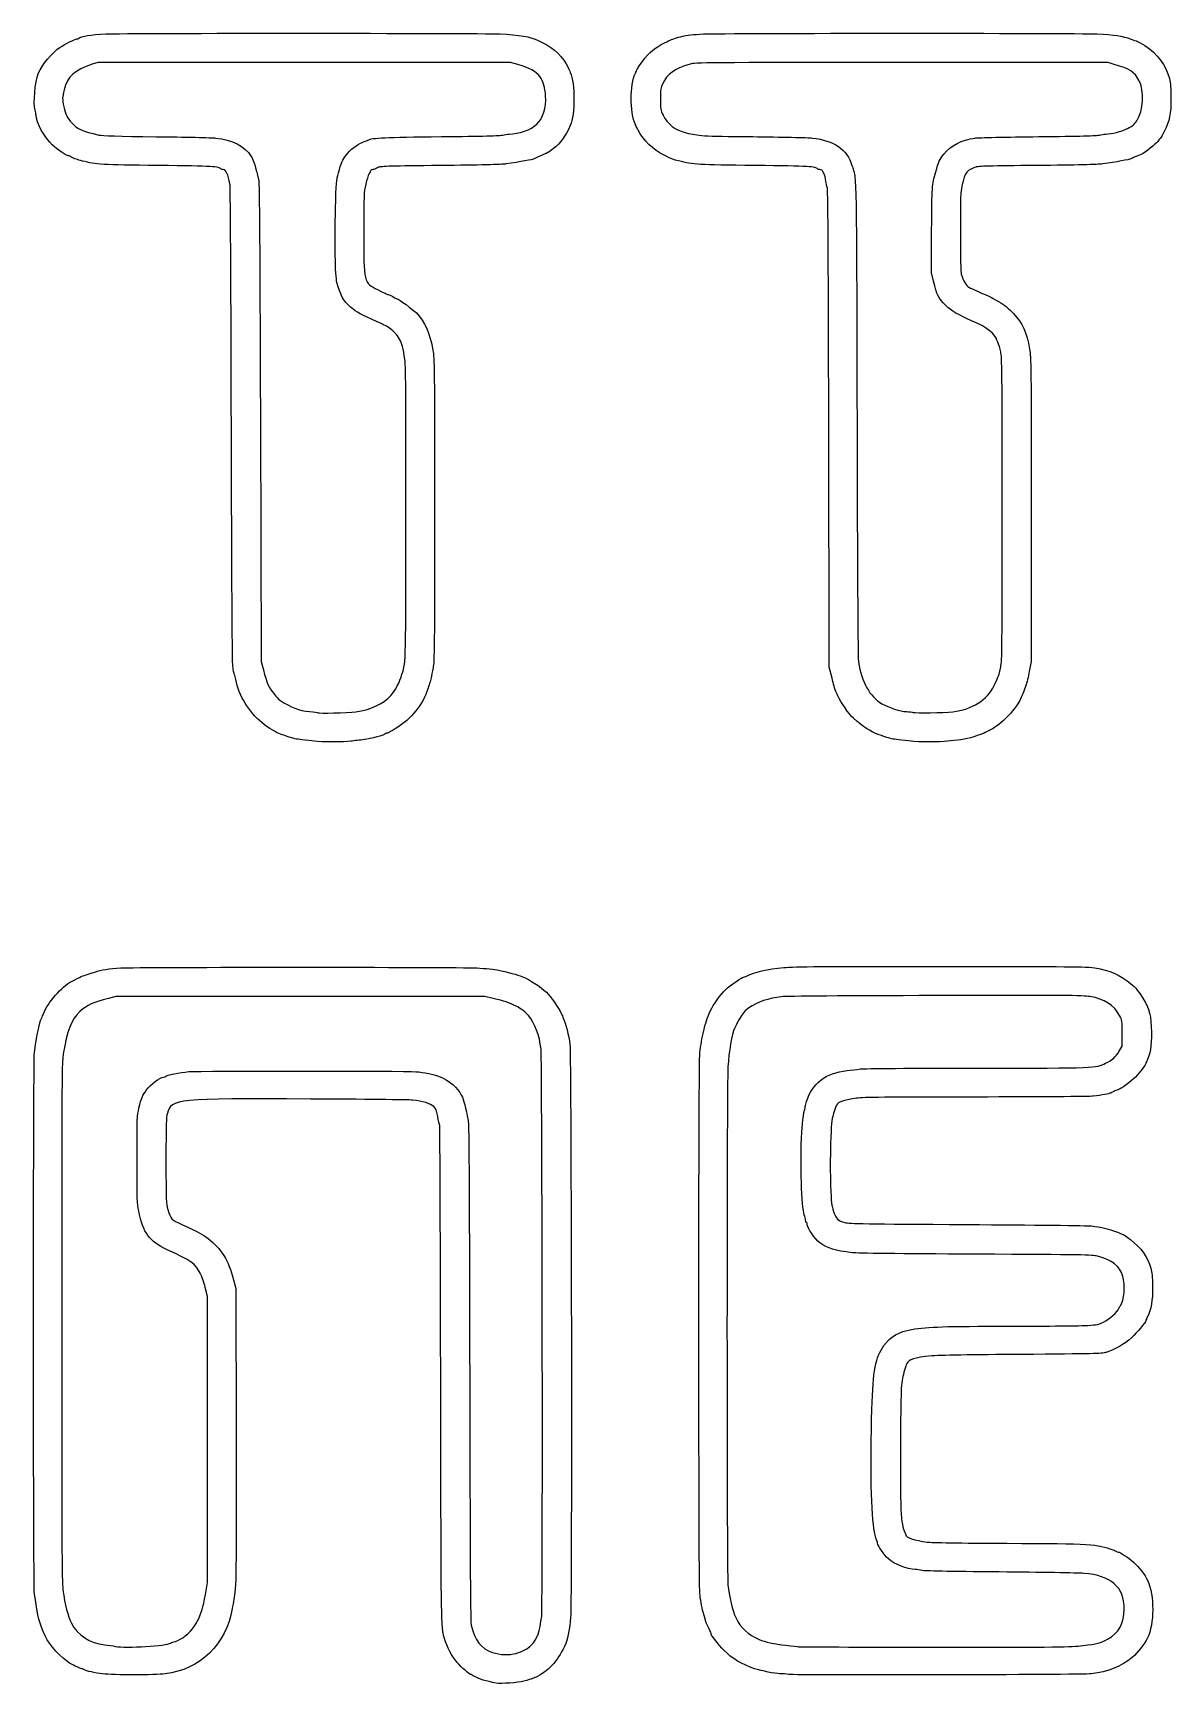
# Model space of a CAD drawing. Header units: millimetres. Extents: x 0 to 1403, y 0 to 422.
# Drawn here: x 797.2 to 1088.3, y -0.1 to 422.3 of the extents above; entities that cross this region are included whole.
import ezdxf

# ---------------------------------------------------------------- set-up
doc = ezdxf.new("R2010")
doc.units = ezdxf.units.MM
doc.layers.add('Layer_1', color=7, linetype='CONTINUOUS')

msp = doc.modelspace()

# ---------------------------------------------------------------- linework, layer by layer
at = {"layer": 'Layer_1', "color": 7}
for points in [[(921.22446, 414.24014), (919.34922, 414.75456), (866.53838, 414.75456), (813.72755, 414.75456), (812.35172, 414.30035)], [(1073.76003, 414.28744), (1072.17253, 414.75456), (1019.36169, 414.75456)], [(1027.49527, 358.85767), (1026.9708, 360.95745), (1027.0338, 371.87517)], [(855.34939, 322.57373), (855.54922, 261.50789), (856.20236, 259.00491)], [(1001.54821, 257.27456), (1000.86565, 260.02623), (1000.73019, 320.88039)], [(1052.48755, 300.34879), (1052.48755, 261.50795), (1052.01393, 258.96795)], [(869.07838, 241.09356), (869.07838, 241.0934)], [(1021.69005, 241.10468), (1021.69005, 241.1043)], [(914.90422, 175.28685), (912.78755, 175.78289), (865.58588, 175.78289), (818.38422, 175.78289), (816.45272, 175.30658)], [(1074.97278, 161.78027), (1075.75865, 163.08289), (1075.76065, 166.36372)], [(848.48362, 103.28705), (849.05641, 101.06455), (849.12451, 63.59955)], [(841.25946, 22.81701), (841.77338, 25.85068), (841.77338, 62.43526), (841.77338, 99.01983), (841.22413, 101.3122)], [(1065.71705, 9.72695), (1065.71672, 9.72698)], [(920.73955, 7.72935), (920.73955, 7.7296)], [(915.6446, 0.11981), (915.64505, 0.11934)], [(990.46874, 2.33007), (990.46922, 2.33007)]]:
    msp.add_lwpolyline(points, dxfattribs=at)
for points in [[(879.77862, 248.65196)], [(1032.48502, 248.65842)]]:
    msp.add_lwpolyline(points, close=True, dxfattribs=at)
for points in [[(798.62005, 412.10873), (799.33938, 414.03199), (802.05485, 417.27269), (804.09672, 418.64471)], [(804.09672, 418.64471), (805.37393, 419.50292), (807.94681, 420.78706), (808.3891, 420.78706)], [(808.3891, 420.78706), (808.54288, 420.78706), (808.7592, 420.86816), (808.8698, 420.96726)], [(808.8698, 420.96726), (809.44388, 421.4817), (811.98589, 421.88342), (815.79877, 422.06226)], [(815.79877, 422.06226), (820.94801, 422.30378), (910.62652, 422.30308), (916.59755, 422.06141)], [(916.59755, 422.06141), (921.51489, 421.86244), (924.51685, 421.34992), (926.38462, 420.39051)], [(926.38462, 420.39051), (926.58972, 420.28515), (927.13855, 420.02169), (927.60422, 419.80506)], [(927.60422, 419.80506), (930.36653, 418.51999), (932.87878, 416.05397), (934.04329, 413.48451)], [(951.64807, 412.84956), (952.37845, 414.50155), (954.78277, 417.33677), (956.39089, 418.44237)], [(956.39089, 418.44237), (956.85655, 418.76253), (957.76143, 419.28884), (958.40172, 419.61196)], [(958.40172, 419.61196), (959.04201, 419.93507), (959.73372, 420.28555), (959.93882, 420.39079)], [(959.93882, 420.39079), (960.44244, 420.64918), (961.83669, 421.10783), (963.37589, 421.52145)], [(963.37589, 421.52145), (964.14199, 421.72731), (966.24156, 421.93966), (968.66755, 422.05665)], [(968.66755, 422.05665), (973.74434, 422.30145), (1063.46723, 422.30586), (1069.31506, 422.06165)], [(1069.31506, 422.06165), (1073.72691, 421.87736), (1075.83238, 421.56196), (1077.99339, 420.76163)], [(1077.99339, 420.76163), (1078.63368, 420.5245), (1079.34806, 420.27536), (1079.58089, 420.20799)], [(1079.58089, 420.20799), (1079.81372, 420.14059), (1080.7186, 419.62907), (1081.59172, 419.07121)], [(1081.59172, 419.07121), (1084.82404, 417.00603), (1086.97299, 414.10539), (1087.84751, 410.62712)], [(812.35172, 414.30035), (807.69947, 412.76447), (806.04966, 411.26747), (805.15528, 407.77044)], [(926.8085, 411.18818), (925.98021, 412.42756), (924.11426, 413.44739), (921.22446, 414.24014)], [(965.28086, 414.36207), (961.07654, 413.06271), (959.44736, 411.88989), (958.1813, 409.25123)], [(1019.36169, 414.75456), (968.53153, 414.75456), (966.50323, 414.73986), (965.28086, 414.36207)], [(1080.05474, 410.24001), (1078.96559, 412.31209), (1077.69355, 413.13), (1073.76003, 414.28744)], [(797.7391, 402.58513), (797.18626, 404.44939), (797.6564, 409.53233), (798.62005, 412.10873)], [(928.28949, 406.22599), (928.15635, 408.35854), (927.71799, 409.82731), (926.8085, 411.18818)], [(934.04329, 413.48451), (934.20157, 413.13526), (934.46038, 412.56376), (934.61843, 412.21451)], [(934.61843, 412.21451), (935.86879, 409.45143), (935.86883, 401.40127), (934.61849, 398.66784)], [(950.14672, 405.57685), (950.14672, 407.73088), (950.65463, 410.81628), (951.17838, 411.84385)], [(951.17838, 411.84385), (951.28229, 412.04774), (951.49366, 412.50031), (951.64807, 412.84956)], [(1079.49602, 399.81587), (1081.19571, 402.34167), (1081.47428, 407.53934), (1080.05474, 410.24001)], [(1087.84751, 410.62712), (1088.15532, 409.4029), (1088.24703, 408.26463), (1088.24828, 405.65295)], [(805.15528, 407.77044), (804.63998, 405.75562), (804.63397, 405.44124), (805.07248, 403.4304)], [(926.01505, 398.98376), (927.71996, 400.64441), (928.48575, 403.08278), (928.28949, 406.22599)], [(951.17419, 399.05371), (950.68243, 399.98546), (950.14672, 403.38652), (950.14672, 405.57685)], [(958.1813, 409.25123), (957.72666, 408.30371), (957.67301, 407.90479), (957.6689, 405.44123)], [(1088.24828, 405.65295), (1088.25028, 401.53598), (1087.92394, 399.9183), (1086.52815, 397.12602)], [(797.95838, 401.25553), (797.95838, 401.58012), (797.85968, 402.17844), (797.7391, 402.58513)], [(805.07248, 403.4304), (805.51556, 401.39857), (805.87903, 400.659), (807.09459, 399.31597)], [(957.6689, 405.44123), (957.6649, 402.76209), (957.6825, 402.65236), (958.35305, 401.27814)], [(802.10519, 393.68341), (800.14179, 395.50282), (797.95838, 399.48975), (797.95838, 401.25553)], [(807.09459, 399.31597), (808.51511, 397.74649), (809.72252, 397.20609), (814.04505, 396.20517)], [(918.96426, 396.4454), (921.38975, 396.4454), (924.59292, 397.59858), (926.01505, 398.98376)], [(934.61849, 398.66784), (933.27187, 395.72388), (932.16794, 394.20877), (930.30123, 392.74249)], [(951.97935, 397.43581), (951.64852, 398.11346), (951.28618, 398.84151), (951.17419, 399.05371)], [(958.59688, 391.03846), (955.87249, 392.35461), (953.19764, 394.94047), (951.97935, 397.43581)], [(958.35305, 401.27814), (959.47719, 398.97441), (961.4398, 397.48272), (964.26517, 396.78463)], [(1071.5752, 396.4454), (1073.1159, 396.4454), (1075.50266, 397.06325), (1077.14669, 397.88767)], [(1077.14669, 397.88767), (1078.45864, 398.54556), (1078.86642, 398.88024), (1079.49602, 399.81587)], [(1086.52815, 397.12602), (1085.75711, 395.58353), (1085.24824, 394.88242), (1084.16273, 393.86697)], [(806.01035, 390.94206), (805.63754, 390.94206), (803.26995, 392.60407), (802.10519, 393.68341)], [(814.04505, 396.20517), (814.88056, 396.0117), (819.00366, 395.89227), (828.65005, 395.78211)], [(828.65005, 395.78211), (836.04251, 395.69771), (842.90051, 395.54479), (843.89005, 395.44234)], [(843.89005, 395.44234), (848.17302, 394.99889), (851.28213, 393.39456), (852.97694, 390.75341)], [(877.3243, 391.14792), (878.21034, 392.32899), (880.17397, 393.85776), (881.40975, 394.32861)], [(881.40975, 394.32861), (881.78713, 394.47239), (882.414, 394.73026), (882.80281, 394.90166)], [(882.80281, 394.90166), (884.18389, 395.51048), (886.92842, 395.64012), (901.67505, 395.79307)], [(901.67505, 395.79307), (912.16902, 395.90192), (916.81699, 396.02168), (917.33699, 396.19662)], [(917.33699, 396.19662), (917.74368, 396.33345), (918.47595, 396.4454), (918.96426, 396.4454)], [(964.26517, 396.78463), (967.60123, 395.96036), (967.92565, 395.94147), (981.26169, 395.79507)], [(981.26169, 395.79507), (988.53773, 395.71517), (995.40621, 395.55519), (996.52495, 395.43948)], [(996.52495, 395.43948), (1002.02932, 394.87021), (1005.43872, 392.50858), (1006.65574, 388.42204)], [(1030.13138, 391.2997), (1031.90675, 393.51581), (1034.74457, 394.99175), (1038.09419, 395.44113)], [(1038.09419, 395.44113), (1038.90911, 395.55046), (1046.24336, 395.70835), (1054.39252, 395.792)], [(1054.39252, 395.792), (1064.88321, 395.89968), (1069.42509, 396.01727), (1069.94863, 396.19474)], [(1069.94863, 396.19474), (1070.35532, 396.3326), (1071.08727, 396.4454), (1071.5752, 396.4454)], [(1084.16273, 393.86697), (1082.69624, 392.49514), (1080.46, 390.94212), (1079.95116, 390.94212)], [(806.81572, 390.65035), (806.50671, 390.81079), (806.14432, 390.94206), (806.01035, 390.94206)], [(809.8056, 389.55559), (808.43042, 389.89967), (807.85742, 390.10948), (806.81572, 390.65035)], [(829.28505, 388.40387), (814.5286, 388.57568), (813.47247, 388.63813), (809.8056, 389.55559)], [(852.97694, 390.75341), (853.58671, 389.80317), (854.16979, 387.98716), (854.88721, 384.80373)], [(875.29762, 386.50843), (875.99423, 389.11241), (876.26879, 389.7409), (877.3243, 391.14792)], [(918.18505, 388.81169), (916.98266, 388.63721), (911.40113, 388.50154), (901.35755, 388.40267)], [(925.3501, 390.09168), (925.0083, 389.91056), (921.76552, 389.33126), (918.18505, 388.81169)], [(926.65172, 390.69423), (926.12784, 390.46458), (925.54212, 390.19343), (925.3501, 390.09168)], [(930.30123, 392.74249), (929.13508, 391.82648), (928.78026, 391.62734), (926.65172, 390.69423)], [(962.31755, 389.58467), (960.88978, 389.93727), (960.81933, 389.96479), (958.59688, 391.03846)], [(981.89672, 388.4001), (967.03838, 388.56791), (966.23878, 388.61629), (962.31755, 389.58467)], [(1006.65574, 388.42204), (1007.87052, 384.34302), (1007.78158, 388.85235), (1007.94437, 323.10289)], [(1028.08617, 386.81456), (1028.78566, 389.31446), (1029.10896, 390.02347), (1030.13138, 391.2997)], [(1070.79672, 388.8111), (1069.58231, 388.6344), (1064.11314, 388.50552), (1053.96922, 388.41458)], [(1077.96177, 390.07673), (1077.6152, 389.90804), (1074.24854, 389.31335), (1070.79672, 388.8111)], [(1078.97855, 390.5944), (1078.61133, 390.40315), (1078.15379, 390.1702), (1077.96177, 390.07673)], [(1079.95116, 390.94212), (1079.78343, 390.94212), (1079.34577, 390.78564), (1078.97855, 390.5944)], [(845.29721, 387.48879), (844.60699, 388.17902), (843.58599, 388.23737), (829.28505, 388.40387)], [(845.82545, 387.34373), (845.61471, 387.34373), (845.37699, 387.40903), (845.29721, 387.48879)], [(847.54435, 383.7454), (847.10827, 386.07338), (846.50145, 387.34373), (845.82545, 387.34373)], [(854.88721, 384.80373), (855.09003, 383.90381), (855.19493, 369.77888), (855.34939, 322.57373)], [(874.5553, 377.3954), (874.7421, 383.97387), (874.79573, 384.63235), (875.29762, 386.50843)], [(884.0887, 387.34367), (883.47925, 387.34367), (882.82258, 385.98195), (882.28499, 383.60345)], [(884.60456, 387.48874), (884.52476, 387.40894), (884.29265, 387.34367), (884.0887, 387.34367)], [(885.53943, 387.94426), (885.10502, 387.77351), (884.68433, 387.56852), (884.60456, 387.48874)], [(901.35755, 388.40267), (888.9078, 388.28011), (886.19371, 388.20145), (885.53943, 387.94426)], [(997.90888, 387.48879), (997.21665, 388.18102), (996.20738, 388.23846), (981.89672, 388.4001)], [(998.43375, 387.34373), (998.22486, 387.34373), (997.98866, 387.40903), (997.90888, 387.48879)], [(999.87145, 384.95813), (999.60099, 386.54392), (999.11898, 387.34373), (998.43375, 387.34373)], [(1000.36358, 382.58123), (1000.23645, 383.0469), (1000.01501, 384.1165), (999.87145, 384.95813)], [(1027.0338, 371.87517), (1027.0994, 383.23814), (1027.1041, 383.30464), (1028.08617, 386.81456)], [(1035.3738, 385.4055), (1034.42739, 382.58176), (1034.39001, 382.05288), (1034.39124, 371.50857)], [(1037.02471, 387.42975), (1036.15603, 387.05619), (1035.76728, 386.57953), (1035.3738, 385.4055)], [(1038.30589, 387.99374), (1037.95664, 387.83638), (1037.38012, 387.58259), (1037.02471, 387.42975)], [(1053.96922, 388.41458), (1042.02529, 388.3075), (1038.81056, 388.22113), (1038.30589, 387.99374)], [(847.91654, 322.46789), (847.81475, 362.1728), (847.68839, 382.97646), (847.54435, 383.7454)], [(882.28499, 383.60345), (881.79009, 381.41388), (881.77838, 381.13487), (881.77838, 371.53761)], [(1000.73019, 320.88039), (1000.63459, 363.8137), (1000.52665, 381.9839), (1000.36358, 382.58123)], [(874.9257, 358.45123), (874.47762, 360.26451), (874.31093, 368.78982), (874.5553, 377.3954)], [(881.77838, 371.53761), (881.77838, 358.4736), (881.80678, 358.35375), (885.31307, 356.64973)], [(1034.39124, 371.50857), (1034.39124, 364.83081), (1034.47114, 361.12807), (1034.62507, 360.56795)], [(1034.62507, 360.56795), (1035.06811, 358.95554), (1035.8669, 357.59595), (1036.57426, 357.25026)], [(878.36132, 352.19177), (876.65527, 353.66134), (875.66225, 355.47053), (874.9257, 358.45123)], [(885.31307, 356.64973), (886.33762, 356.1518), (887.34128, 355.66287), (887.54342, 355.56321)], [(887.54342, 355.56321), (887.74559, 355.46351), (888.00941, 355.382), (888.12972, 355.382)], [(888.12972, 355.382), (888.25003, 355.382), (888.72569, 355.14388), (889.18672, 354.85284)], [(889.18672, 354.85284), (889.64775, 354.5618), (890.12817, 354.32367), (890.2543, 354.32367)], [(1030.63361, 352.59572), (1028.79329, 354.44932), (1028.40063, 355.2328), (1027.49527, 358.85767)], [(1036.57426, 357.25026), (1037.54103, 356.7778), (1039.70553, 355.79273), (1040.2638, 355.57115)], [(1040.2638, 355.57115), (1041.46973, 355.0925), (1042.04837, 354.79481), (1044.10306, 353.59593)], [(885.05922, 348.50622), (881.21806, 350.12157), (879.96281, 350.81228), (878.36132, 352.19177)], [(890.2543, 354.32367), (890.61011, 354.32367), (894.50518, 351.48801), (895.24062, 350.69356)], [(895.24062, 350.69356), (897.48689, 348.26705), (898.66297, 345.60958), (899.48875, 341.0945)], [(1037.24755, 348.7074), (1034.13442, 350.0017), (1031.91161, 351.30848), (1030.63361, 352.59572)], [(1044.10306, 353.59593), (1045.81434, 352.59744), (1046.66551, 351.92459), (1047.94172, 350.56152)], [(886.22338, 347.9626), (886.04876, 348.06576), (885.52488, 348.31039), (885.05922, 348.50622)], [(887.38755, 347.3745), (886.92188, 347.59479), (886.39801, 347.85943), (886.22338, 347.9626)], [(890.70782, 344.42219), (890.07976, 345.43228), (888.47294, 346.86104), (887.38755, 347.3745)], [(1042.97409, 345.08304), (1042.20494, 346.14749), (1039.90761, 347.60148), (1037.24755, 348.7074)], [(1047.94172, 350.56152), (1050.28446, 348.0593), (1051.30419, 345.81038), (1052.09032, 341.41212)], [(892.156, 339.71873), (891.69666, 342.40523), (891.43648, 343.2503), (890.70782, 344.42219)], [(1044.69665, 340.75229), (1044.2995, 342.59436), (1043.72049, 344.05005), (1042.97409, 345.08304)], [(892.57277, 300.26115), (892.57277, 336.10447), (892.55897, 337.36215), (892.156, 339.71873)], [(899.48875, 341.0945), (899.85468, 339.09383), (899.87588, 336.86097), (899.87588, 300.34867)], [(1045.07922, 300.45456), (1045.07922, 336.81377), (1045.05772, 339.07757), (1044.69665, 340.75229)], [(1052.09032, 341.41212), (1052.46933, 339.29154), (1052.48755, 337.40846), (1052.48755, 300.34879)], [(848.27792, 260.44022), (848.1516, 261.60714), (848.0105, 285.82479), (847.91654, 322.46789)], [(1007.94437, 323.10289), (1008.04762, 281.40061), (1008.1648, 262.32049), (1008.32395, 261.29623)], [(891.5605, 258.22706), (892.60526, 261.93321), (892.57343, 260.61144), (892.57277, 300.26115)], [(899.87588, 300.34867), (899.87588, 264.84141), (899.84678, 261.5741), (899.51611, 259.92034)], [(1044.70148, 260.13206), (1045.05604, 261.82085), (1045.07922, 264.29453), (1045.07922, 300.45456)], [(848.69975, 258.11188), (848.58175, 258.33958), (848.39192, 259.38733), (848.27792, 260.44022)], [(849.0551, 256.91754), (848.9777, 257.34673), (848.81778, 257.88419), (848.69975, 258.11188)], [(856.20236, 259.00491), (856.56158, 257.62827), (857.04693, 256.10427), (857.28091, 255.61824)], [(888.70738, 252.80857), (889.82532, 254.03177), (891.01452, 256.29024), (891.5605, 258.22706)], [(899.51611, 259.92034), (899.31825, 258.93079), (899.09742, 257.75226), (899.02539, 257.30136)], [(1008.32395, 261.29623), (1009.1079, 256.25124), (1011.21339, 252.52796), (1014.30802, 250.71425)], [(1043.0341, 255.33699), (1044.11895, 257.61826), (1044.25715, 258.01571), (1044.70148, 260.13206)], [(1052.01393, 258.96795), (1051.75343, 257.57095), (1051.36151, 255.9517), (1051.14296, 255.36962)], [(855.72711, 245.86139), (852.43853, 248.47623), (849.7845, 252.87418), (849.0551, 256.91754)], [(857.28091, 255.61824), (857.98083, 254.16427), (859.49225, 252.18769), (860.34326, 251.61341)], [(898.15235, 254.52284), (897.01722, 250.65309), (893.92113, 246.78353), (890.06463, 244.41465)], [(898.70964, 256.13719), (898.60802, 255.9478), (898.35722, 255.22134), (898.15235, 254.52284)], [(899.02539, 257.30136), (898.95339, 256.85047), (898.81126, 256.32659), (898.70964, 256.13719)], [(1002.42384, 254.09956), (1002.31764, 254.33239), (1001.9236, 255.76114), (1001.54821, 257.27456)], [(1003.04861, 252.6895), (1002.81119, 253.2322), (1002.53005, 253.86673), (1002.42384, 254.09956)], [(1032.48505, 248.65842), (1037.2799, 249.16486), (1041.31325, 251.71836), (1043.0341, 255.33699)], [(1051.14296, 255.36962), (1049.78552, 251.75389), (1049.71688, 251.60663), (1048.72556, 250.18379)], [(860.34326, 251.61341), (863.18205, 249.69768), (865.1623, 248.93784), (867.93526, 248.70026)], [(879.77862, 248.65196), (883.25425, 249.0363), (886.74489, 250.66131), (888.70738, 252.80857)], [(1007.04071, 246.99942), (1005.90478, 248.0244), (1003.73903, 251.11129), (1003.04861, 252.6895)], [(1014.30802, 250.71425), (1016.07743, 249.67722), (1019.06451, 248.70673), (1020.56631, 248.68096)], [(1048.72556, 250.18379), (1047.45071, 248.354), (1045.87149, 246.68353), (1044.22233, 245.42037)], [(860.50588, 242.93804), (859.25773, 243.34841), (857.65289, 244.33015), (855.72711, 245.86139)], [(867.93526, 248.70026), (869.04839, 248.60486), (870.02064, 248.46536), (870.09578, 248.39021)], [(870.09578, 248.39021), (870.28554, 248.20045), (877.44612, 248.39421), (879.77862, 248.65196)], [(1013.11755, 242.93804), (1011.47983, 243.47649), (1009.41754, 244.85481), (1007.04071, 246.99942)], [(1020.56631, 248.68096), (1021.24256, 248.66936), (1022.03398, 248.57995), (1022.32502, 248.48228)], [(1022.32502, 248.48228), (1022.9592, 248.26947), (1029.95002, 248.39068), (1032.48502, 248.65842)], [(1044.22233, 245.42037), (1043.38703, 244.78058), (1042.64091, 244.25712), (1042.56428, 244.25712)], [(862.72838, 242.14022), (862.08809, 242.38764), (861.08797, 242.74665), (860.50588, 242.93804)], [(865.90338, 241.47227), (864.79743, 241.59223), (863.36868, 241.89281), (862.72838, 242.14022)], [(869.07838, 241.0934), (868.43809, 241.1818), (867.00934, 241.35231), (865.90338, 241.47227)], [(878.49755, 241.10156), (876.81997, 240.85544), (870.83886, 240.85023), (869.07838, 241.09356)], [(881.88422, 241.50885), (880.83647, 241.4044), (879.31247, 241.22111), (878.49755, 241.10156)], [(887.43014, 243.06486), (887.01252, 242.64724), (883.54534, 241.67446), (881.88422, 241.50885)], [(887.82449, 243.19867), (887.6812, 243.19867), (887.50373, 243.13847), (887.43014, 243.06486)], [(890.06463, 244.41465), (888.97586, 243.74586), (887.96779, 243.19867), (887.82449, 243.19867)], [(1015.34005, 242.13884), (1014.69976, 242.38702), (1013.69964, 242.74665), (1013.11755, 242.93804)], [(1018.51505, 241.4831), (1017.4091, 241.59558), (1015.98035, 241.89066), (1015.34005, 242.13884)], [(1021.69005, 241.1043), (1021.04976, 241.2002), (1019.62101, 241.37062), (1018.51505, 241.4831)], [(1031.10922, 241.10168), (1029.3853, 240.84876), (1023.3858, 240.85047), (1021.69005, 241.10468)], [(1034.49589, 241.50241), (1033.44814, 241.40156), (1031.92414, 241.22123), (1031.10922, 241.10168)], [(1037.56505, 242.13795), (1036.92476, 241.88925), (1035.54364, 241.60325), (1034.49589, 241.50241)], [(1039.78755, 242.93554), (1039.20547, 242.74556), (1038.20535, 242.38665), (1037.56505, 242.13795)], [(1041.63543, 243.76904), (1041.20119, 243.50059), (1040.36964, 243.12552), (1039.78755, 242.93554)], [(1042.56428, 244.25712), (1042.48768, 244.25712), (1042.06968, 244.03748), (1041.63543, 243.76904)], [(811.29293, 181.50932), (811.93323, 181.69923), (812.69523, 181.93722), (812.98627, 182.03823)], [(812.98627, 182.03823), (814.63763, 182.61136), (816.59527, 182.92158), (819.63044, 183.09117)], [(819.63044, 183.09117), (824.08069, 183.33979), (905.43311, 183.3367), (910.67044, 183.08817)], [(910.67044, 183.08817), (912.88235, 182.98302), (915.40648, 182.74328), (916.2796, 182.55541)], [(916.2796, 182.55541), (918.15956, 182.15091), (921.45849, 181.24697), (922.20627, 180.93144)], [(979.51779, 180.94699), (981.61873, 182.03271), (985.08507, 182.83666), (989.19867, 183.19228)], [(989.19867, 183.19228), (992.18647, 183.45058), (998.94856, 183.50381), (1029.05326, 183.50604)], [(1029.05326, 183.50604), (1052.7464, 183.50804), (1066.02173, 183.43234), (1067.36492, 183.28829)], [(1067.36492, 183.28829), (1071.39612, 182.85599), (1074.10788, 181.90287), (1076.82278, 179.96407)], [(799.84892, 171.33789), (801.07943, 174.41965), (804.37707, 178.22271), (807.05397, 179.64722)], [(807.05397, 179.64722), (809.42974, 180.91149), (809.74673, 181.05074), (811.29293, 181.50932)], [(922.20627, 180.93144), (924.38534, 180.01196), (926.85779, 178.41976), (928.52977, 176.85929)], [(970.49597, 172.18456), (971.15307, 173.64324), (973.0529, 176.29332), (974.30722, 177.50086)], [(974.30722, 177.50086), (975.56456, 178.7113), (978.47661, 180.75706), (978.94232, 180.75706)], [(978.94232, 180.75706), (979.05668, 180.75706), (979.31563, 180.84256), (979.51779, 180.94699)], [(1076.82278, 179.96407), (1078.39214, 178.84334), (1079.41835, 177.83077), (1080.30936, 176.52372)], [(816.45272, 175.30658), (812.75037, 174.39355), (810.90908, 173.54278), (809.1892, 171.95047)], [(920.92643, 173.27422), (918.82431, 174.25868), (917.72775, 174.62516), (914.90422, 175.28685)], [(923.9438, 170.91456), (923.36269, 171.62015), (921.72702, 172.89929), (920.92643, 173.27422)], [(928.52977, 176.85929), (929.49893, 175.95475), (931.71063, 172.78028), (932.28584, 171.46812)], [(988.67031, 175.72841), (985.228, 175.32855), (982.54513, 174.42181), (980.2779, 172.89201)], [(1027.93448, 176.02427), (1005.236, 175.97167), (989.76036, 175.85503), (988.67031, 175.72841)], [(1067.51103, 175.77626), (1065.62783, 176.07493), (1061.34784, 176.10174), (1027.93448, 176.02427)], [(1075.10078, 170.91801), (1073.72605, 173.56403), (1071.17868, 175.1946), (1067.51103, 175.77626)], [(1080.30936, 176.52372), (1082.49968, 173.31077), (1083.01609, 171.78396), (1083.19526, 167.99138)], [(797.53725, 161.47805), (798.42343, 167.23846), (798.73596, 168.7296), (799.35985, 170.17372)], [(799.35985, 170.17372), (799.53587, 170.58118), (799.75596, 171.10506), (799.84892, 171.33789)], [(809.1892, 171.95047), (806.99141, 169.9157), (805.82116, 166.94907), (804.93238, 161.15916)], [(927.12058, 162.34206), (926.74631, 165.75031), (925.55962, 168.95253), (923.9438, 170.91456)], [(932.28584, 171.46812), (932.47024, 171.04751), (932.70447, 170.51286), (932.80637, 170.28003)], [(932.80637, 170.28003), (933.45629, 168.79493), (934.17185, 165.95138), (934.51081, 163.5067)], [(968.58051, 166.32664), (969.33597, 169.49984), (969.46672, 169.89966), (970.49597, 172.18456)], [(980.2779, 172.89201), (979.04395, 172.0594), (977.95742, 170.50071), (976.61251, 167.63372)], [(1075.76065, 166.36372), (1075.76265, 169.6272), (1075.75865, 169.65129), (1075.10078, 170.91801)], [(967.72438, 160.61164), (967.86531, 162.57726), (968.16643, 164.58737), (968.58051, 166.32664)], [(976.61251, 167.63372), (975.97607, 166.27698), (975.17036, 161.587), (974.92163, 157.79122)], [(1083.19526, 167.99138), (1083.36724, 164.3512), (1083.06352, 161.47357), (1082.34762, 159.96028)], [(797.54725, 23.00032), (797.2422, 25.0748), (797.23291, 159.49685), (797.53725, 161.47805)], [(804.93238, 161.15916), (804.53034, 158.54018), (804.52005, 156.82463), (804.52005, 92.42714)], [(927.28831, 17.24455), (927.60883, 20.08361), (927.44784, 159.36211), (927.12058, 162.34206)], [(934.51081, 163.5067), (934.87884, 160.85229), (935.05211, 21.23691), (934.69283, 16.84876)], [(967.73038, 23.0766), (967.42189, 26.39992), (967.41675, 156.31256), (967.72438, 160.61164)], [(1071.54043, 158.72209), (1073.24954, 159.52738), (1074.03675, 160.22875), (1074.97278, 161.78027)], [(831.06919, 155.33274), (831.26701, 155.65284), (834.79035, 156.38137), (837.01088, 156.56135)], [(837.01088, 156.56135), (839.78681, 156.78631), (892.2315, 156.77751), (895.11338, 156.55135)], [(895.11338, 156.55135), (897.09291, 156.39615), (899.74753, 155.86661), (900.93422, 155.39019)], [(974.92163, 157.79122), (974.60951, 153.02773), (974.61508, 28.51273), (974.92763, 25.29764)], [(995.06065, 148.90122), (996.37906, 153.50231), (999.96823, 156.26472), (1005.39172, 156.85257)], [(1005.39172, 156.85257), (1006.38126, 156.95982), (1007.90526, 157.13927), (1008.77839, 157.25135)], [(1008.77839, 157.25135), (1009.72291, 157.37259), (1021.85382, 157.45897), (1038.72922, 157.4646)], [(1038.72922, 157.4646), (1069.79975, 157.475), (1068.8133, 157.4372), (1071.54043, 158.72209)], [(1081.80284, 158.64583), (1081.80284, 158.35121), (1080.27208, 156.33121), (1079.17508, 155.17822)], [(1082.34762, 159.96028), (1082.04799, 159.32691), (1081.80284, 158.7354), (1081.80284, 158.64583)], [(826.22414, 151.88716), (827.21503, 153.27578), (829.67896, 155.14539), (830.51811, 155.14539)], [(830.51811, 155.14539), (830.75751, 155.14539), (831.0055, 155.22969), (831.06919, 155.33274)], [(900.93422, 155.39019), (903.69509, 154.28177), (905.78541, 152.52225), (906.79796, 150.45435)], [(1079.17508, 155.17822), (1078.10493, 154.05346), (1075.26852, 151.97039), (1074.80715, 151.97039)], [(824.29012, 147.24732), (824.95213, 149.9521), (825.10499, 150.31884), (826.22414, 151.88716)], [(868.12588, 149.56107), (833.68333, 149.70105), (832.64312, 149.59717), (831.56047, 145.90885)], [(894.26672, 149.27376), (893.16076, 149.37785), (881.39738, 149.50714), (868.12588, 149.56107)], [(899.66384, 147.63122), (898.8184, 148.43913), (896.88603, 149.02723), (894.26672, 149.27376)], [(906.79796, 150.45435), (907.33341, 149.3608), (907.8445, 147.40273), (908.47417, 144.03264)], [(993.81616, 141.06956), (993.97285, 144.15883), (994.31034, 146.28265), (995.06065, 148.90122)], [(1002.92423, 148.32297), (1002.68704, 148.05892), (1002.24271, 146.93801), (1001.93681, 145.83206)], [(1007.82533, 149.75246), (1004.93547, 149.36833), (1003.48261, 148.94457), (1002.92423, 148.32297)], [(1038.517, 150.07297), (1014.87987, 150.06397), (1009.7657, 150.01037), (1007.82533, 149.75246)], [(1068.362, 150.2727), (1067.54708, 150.16889), (1054.11683, 150.07902), (1038.517, 150.07297)], [(1072.87376, 151.10035), (1072.47079, 150.90304), (1070.56242, 150.55296), (1068.362, 150.2727)], [(1073.898, 151.62266), (1073.53077, 151.43142), (1073.06987, 151.19637), (1072.87376, 151.10035)], [(1074.80715, 151.97039), (1074.67433, 151.97039), (1074.26522, 151.8139), (1073.898, 151.62266)], [(823.78172, 134.09438), (823.78172, 145.07025), (823.78672, 145.18882), (824.29012, 147.24732)], [(831.56047, 145.90885), (831.22902, 144.77971), (831.19005, 143.51105), (831.19005, 133.85155)], [(900.6981, 145.09122), (900.38596, 146.69934), (900.22477, 147.09518), (899.66384, 147.63122)], [(901.20805, 142.76289), (901.13095, 142.99572), (900.90147, 144.04347), (900.6981, 145.09122)], [(908.47417, 144.03264), (908.69642, 142.84305), (908.77541, 130.07468), (908.87491, 79.26264)], [(1001.93681, 145.83206), (1001.43198, 144.00687), (1001.36317, 143.28941), (1001.19149, 138.06116)], [(901.46199, 78.73372), (901.39939, 113.71693), (901.28514, 142.53006), (901.20805, 142.76289)], [(994.47036, 119.90289), (993.76775, 121.76515), (993.41534, 133.16713), (993.81616, 141.06956)], [(1001.19149, 138.06116), (1001.07924, 134.64293), (1001.08045, 130.30781), (1001.19449, 127.3983)], [(824.21083, 120.93161), (823.81186, 122.87211), (823.78172, 123.79637), (823.78172, 134.09438)], [(831.19005, 133.85155), (831.19005, 123.10496), (831.19205, 123.0483), (831.69435, 121.32158)], [(1001.19449, 127.3983), (1001.3707, 122.9021), (1001.43444, 122.3546), (1001.9628, 120.79673)], [(831.50755, 111.01253), (826.87531, 113.17849), (825.38968, 115.19802), (824.21083, 120.93161)], [(831.69435, 121.32158), (832.44443, 118.74158), (832.37276, 118.81693), (835.42338, 117.40084)], [(994.79909, 118.59246), (994.79409, 118.84754), (994.64606, 119.43722), (994.47036, 119.90289)], [(995.02005, 117.99789), (994.90364, 118.06979), (994.8042, 118.3374), (994.79909, 118.59246)], [(1001.9628, 120.79673), (1002.62786, 118.83581), (1003.0176, 118.45585), (1004.87169, 117.9608)], [(835.42338, 117.40084), (839.46694, 115.52382), (840.49363, 114.9686), (841.94892, 113.87176)], [(995.23172, 117.54113), (995.23172, 117.72039), (995.13652, 117.92594), (995.02005, 117.99789)], [(998.47189, 112.78483), (997.12798, 113.76494), (995.23172, 116.54848), (995.23172, 117.54113)], [(1004.87169, 117.9608), (1005.98034, 117.66479), (1009.74949, 117.60366), (1036.18869, 117.45291)], [(1036.18869, 117.45291), (1052.86607, 117.35781), (1066.99912, 117.19101), (1067.93869, 117.07815)], [(1067.93869, 117.07815), (1070.30235, 116.79425), (1071.69977, 116.48968), (1073.5444, 115.85639)], [(1073.5444, 115.85639), (1075.90749, 115.04512), (1076.32875, 114.82594), (1077.92372, 113.57797)], [(839.92397, 105.0408), (838.66332, 107.45204), (837.77652, 108.08126), (831.50755, 111.01253)], [(841.94892, 113.87176), (845.37104, 111.2926), (847.17239, 108.37482), (848.48362, 103.28705)], [(1006.71908, 110.23074), (1002.25844, 110.77489), (1000.46734, 111.32958), (998.47189, 112.78483)], [(1038.30589, 109.85772), (1018.45227, 109.94792), (1008.02786, 110.07108), (1006.71908, 110.23074)], [(1069.41661, 109.33416), (1068.02914, 109.69935), (1066.13565, 109.73122), (1038.30589, 109.85772)], [(1077.92372, 113.57797), (1080.56043, 111.51488), (1082.28198, 109.09106), (1083.10115, 106.28853)], [(1075.94316, 104.16234), (1075.07307, 106.93083), (1073.34502, 108.30019), (1069.41661, 109.33416)], [(1083.10115, 106.28853), (1083.42534, 105.17937), (1083.51996, 104.16729), (1083.54004, 101.59372)], [(841.22413, 101.3122), (840.90976, 102.62418), (840.35373, 104.21881), (839.92397, 105.0408)], [(1075.33625, 96.72539), (1076.27707, 97.89165), (1076.61449, 102.0263), (1075.94316, 104.16234)], [(1083.54004, 101.59372), (1083.56864, 97.9328), (1083.19374, 95.62121), (1082.30857, 93.99997)], [(1070.98392, 92.48196), (1072.41999, 93.1933), (1074.71562, 95.20879), (1074.94346, 95.95833)], [(1074.94346, 95.95833), (1075.01866, 96.2056), (1075.19539, 96.55076), (1075.33625, 96.72539)], [(1082.30857, 93.99997), (1082.03042, 93.49055), (1081.80218, 92.96667), (1081.80137, 92.8358)], [(804.52005, 92.42714), (804.52005, 33.95705), (804.55765, 26.0999), (804.84826, 23.92949)], [(1014.83468, 86.47524), (1016.40116, 88.72062), (1018.80017, 90.12852), (1021.85877, 90.59747)], [(1021.85877, 90.59747), (1026.45749, 91.30253), (1030.13056, 91.42453), (1047.19589, 91.43903)], [(1047.19589, 91.43903), (1056.62564, 91.44703), (1065.53151, 91.53443), (1066.98672, 91.63311)], [(1066.98672, 91.63311), (1069.3308, 91.79211), (1069.78667, 91.88893), (1070.98392, 92.48196)], [(1081.80137, 92.8358), (1081.79937, 92.45243), (1079.46986, 89.66493), (1078.20452, 88.53107)], [(1011.75616, 70.16122), (1012.07757, 80.38889), (1012.62966, 83.31459), (1014.83468, 86.47524)], [(1071.64285, 84.7322), (1070.58196, 84.39515), (1068.63867, 84.34911), (1049.73535, 84.21309)], [(1078.20452, 88.53107), (1076.2037, 86.73815), (1074.07181, 85.5039), (1071.64285, 84.7322)], [(1020.68038, 81.86304), (1020.54741, 81.59712), (1020.28839, 80.85568), (1020.10481, 80.21539)], [(1027.08702, 83.84936), (1022.46121, 83.32858), (1021.22091, 82.94402), (1020.68038, 81.86304)], [(1049.73535, 84.21309), (1038.2518, 84.13049), (1028.14163, 83.96809), (1027.08702, 83.84936)], [(902.45005, 11.52955), (901.54109, 14.71365), (901.58141, 11.97153), (901.46199, 78.73372)], [(908.87491, 79.26264), (908.96991, 30.76417), (909.05879, 15.72697), (909.25543, 14.91597)], [(1020.10481, 80.21539), (1019.19236, 77.03302), (1019.16222, 76.53753), (1019.06807, 63.17622)], [(1012.42388, 38.83455), (1011.57717, 42.81892), (1011.30224, 55.71728), (1011.75616, 70.16122)], [(849.12451, 63.59955), (849.19091, 27.07875), (849.15861, 24.69712), (848.55282, 21.47788)], [(1019.06807, 63.17622), (1018.93622, 44.46385), (1019.11467, 40.65061), (1020.21452, 38.67868)], [(1013.04853, 36.5168), (1012.95233, 36.6274), (1012.67128, 37.67038), (1012.42388, 38.83455)], [(1020.21452, 38.67868), (1020.32728, 38.47652), (1020.41952, 38.18751), (1020.41952, 38.0364)], [(1020.41952, 38.0364), (1020.41952, 37.37386), (1022.57564, 36.65853), (1025.92285, 36.21056)], [(1013.22339, 35.92953), (1013.22339, 36.14194), (1013.14469, 36.40621), (1013.04853, 36.5168)], [(1015.91363, 31.96051), (1014.86857, 32.88043), (1013.22339, 35.30761), (1013.22339, 35.92953)], [(1025.92285, 36.21056), (1027.10698, 36.05207), (1034.05331, 35.94208), (1046.24285, 35.88881)], [(1046.24285, 35.88881), (1068.02987, 35.79361), (1069.30472, 35.71554), (1073.38515, 34.22697)], [(1073.38515, 34.22697), (1073.81955, 34.06849), (1074.24024, 33.87357), (1074.32001, 33.79377)], [(1074.32001, 33.79377), (1074.39981, 33.71397), (1074.59664, 33.64872), (1074.75747, 33.64872)], [(1022.85354, 29.19866), (1020.86343, 29.21046), (1017.53127, 30.5366), (1015.91363, 31.96051)], [(1074.75747, 33.64872), (1075.18907, 33.64872), (1077.28663, 32.26313), (1078.6919, 31.04973)], [(1078.6919, 31.04973), (1080.02325, 29.90016), (1081.56069, 27.88522), (1082.3229, 26.29101)], [(1024.54755, 28.94934), (1024.08189, 29.0837), (1023.31959, 29.19589), (1022.85354, 29.19866)], [(1044.33839, 28.54871), (1031.08689, 28.65808), (1025.1398, 28.77846), (1024.54755, 28.94934)], [(1065.92839, 28.19273), (1064.47318, 28.30255), (1054.75768, 28.46274), (1044.33839, 28.54871)], [(1076.30006, 19.04372), (1076.30006, 24.72633), (1072.97299, 27.6612), (1065.92839, 28.19273)], [(1082.3229, 26.29101), (1084.02112, 22.73906), (1083.99032, 15.0843), (1082.2644, 11.74122)], [(800.34631, 12.05872), (798.67969, 15.77804), (798.51419, 16.42495), (797.54725, 23.00032)], [(804.84826, 23.92949), (805.34534, 20.21646), (806.1244, 17.14352), (807.00038, 15.4406)], [(839.27893, 16.09107), (840.3546, 18.24791), (840.66268, 19.29418), (841.25946, 22.81701)], [(848.55282, 21.47788), (848.44331, 20.8958), (848.25706, 19.85853), (848.13897, 19.17283)], [(968.58847, 18.30288), (968.2413, 19.58376), (967.85526, 21.73133), (967.73038, 23.0766)], [(974.92763, 25.29764), (975.2025, 22.46948), (976.15881, 18.43848), (976.92716, 16.86931)], [(848.13897, 19.17283), (846.56623, 10.04103), (839.91909, 3.5665), (831.0025, 2.48139)], [(924.64089, 9.85707), (926.18853, 11.44285), (926.83788, 13.2548), (927.28831, 17.24455)], [(970.12397, 13.9971), (969.32154, 15.63375), (969.28143, 15.7462), (968.58847, 18.30288)], [(1072.04075, 11.34479), (1074.91679, 12.93083), (1076.30006, 15.43114), (1076.30006, 19.04372)], [(807.00038, 15.4406), (808.59112, 12.34823), (811.67155, 10.35905), (815.52672, 9.93477)], [(834.81321, 11.34561), (836.65209, 12.31191), (838.23091, 13.98962), (839.27893, 16.09107)], [(909.25543, 14.91597), (910.21531, 10.95685), (911.78601, 8.95895), (914.70993, 7.97792)], [(934.69283, 16.84876), (934.47616, 14.20272), (933.94842, 11.39724), (933.45341, 10.26002)], [(970.67839, 12.63443), (970.67839, 12.76198), (970.42889, 13.37518), (970.12397, 13.9971)], [(976.92716, 16.86931), (978.25804, 14.1513), (979.91735, 12.60363), (982.95538, 11.24672)], [(806.55439, 5.26261), (804.56912, 6.40074), (801.2568, 10.0268), (800.34631, 12.05872)], [(815.52672, 9.93477), (816.39984, 9.83867), (817.63809, 9.65122), (818.27838, 9.51821)], [(818.27838, 9.51821), (820.79233, 8.99596), (831.60665, 9.63899), (832.32084, 10.35317)], [(832.32084, 10.35317), (832.44396, 10.4763), (832.72605, 10.57705), (832.94769, 10.57705)], [(832.94769, 10.57705), (833.1693, 10.57705), (834.00879, 10.92289), (834.81321, 11.34561)], [(905.65722, 5.42292), (904.32736, 6.96214), (903.07104, 9.35423), (902.45005, 11.52955)], [(920.73955, 7.7296), (922.47022, 8.22268), (923.7006, 8.89364), (924.64089, 9.85707)], [(933.45341, 10.26002), (931.68231, 6.19118), (929.3871, 3.52669), (926.20436, 1.84473)], [(973.93947, 8.48997), (972.45002, 10.04467), (970.67839, 12.29621), (970.67839, 12.63443)], [(981.73759, 3.80827), (978.65964, 4.79592), (975.8794, 6.46511), (973.93947, 8.48997)], [(982.95538, 11.24672), (984.25976, 10.66413), (986.90085, 10.10821), (989.72872, 9.821)], [(989.72872, 9.821), (991.41676, 9.64957), (992.89313, 9.4713), (993.00955, 9.42488)], [(993.00955, 9.42488), (993.12597, 9.37848), (1008.74697, 9.33428), (1027.72289, 9.32668)], [(1027.72289, 9.32668), (1060.68203, 9.31358), (1062.3807, 9.33168), (1065.71705, 9.72695)], [(1065.71672, 9.72698), (1069.32225, 10.15435), (1070.36649, 10.4215), (1072.04075, 11.34479)], [(1082.2644, 11.74122), (1081.25778, 9.79147), (1079.87866, 8.03316), (1078.29864, 6.68501)], [(809.60188, 3.80371), (809.35813, 3.80371), (807.78826, 4.55524), (806.55439, 5.26261)], [(909.13901, 2.32205), (908.81025, 2.32205), (906.75456, 4.15284), (905.65722, 5.42292)], [(914.70993, 7.97792), (916.68641, 7.31478), (918.95605, 7.22121), (920.73955, 7.72935)], [(1078.29864, 6.68501), (1075.56049, 4.34867), (1072.2202, 3.00707), (1067.8329, 2.48148)], [(810.185, 3.59762), (809.98284, 3.71096), (809.72044, 3.80371), (809.60188, 3.80371)], [(814.99754, 2.47739), (812.94918, 2.70576), (810.94249, 3.17284), (810.185, 3.59762)], [(831.0025, 2.48139), (828.4276, 2.16804), (817.79622, 2.16539), (814.99754, 2.47739)], [(910.09301, 1.83196), (909.65876, 2.10151), (909.22946, 2.32205), (909.13901, 2.32205)], [(915.64505, 0.11934), (913.21772, 0.56263), (911.07119, 1.22477), (910.09301, 1.83196)], [(922.73544, 0.60572), (921.29289, 0.19874), (916.87145, -0.10426), (915.6446, 0.11981)], [(926.20436, 1.84473), (925.17587, 1.30121), (925.08286, 1.268), (922.73544, 0.60572)], [(988.24672, 2.5185), (986.91487, 2.5435), (983.68397, 3.1837), (981.73759, 3.80827)], [(990.46922, 2.33007), (989.88714, 2.42167), (988.88701, 2.50647), (988.24672, 2.5185)], [(1067.8329, 2.48148), (1065.67031, 2.2224), (992.06807, 2.07836), (990.46874, 2.33007)]]:
    msp.add_open_spline(points, degree=3, dxfattribs=at)

doc.saveas('drawing.dxf')
